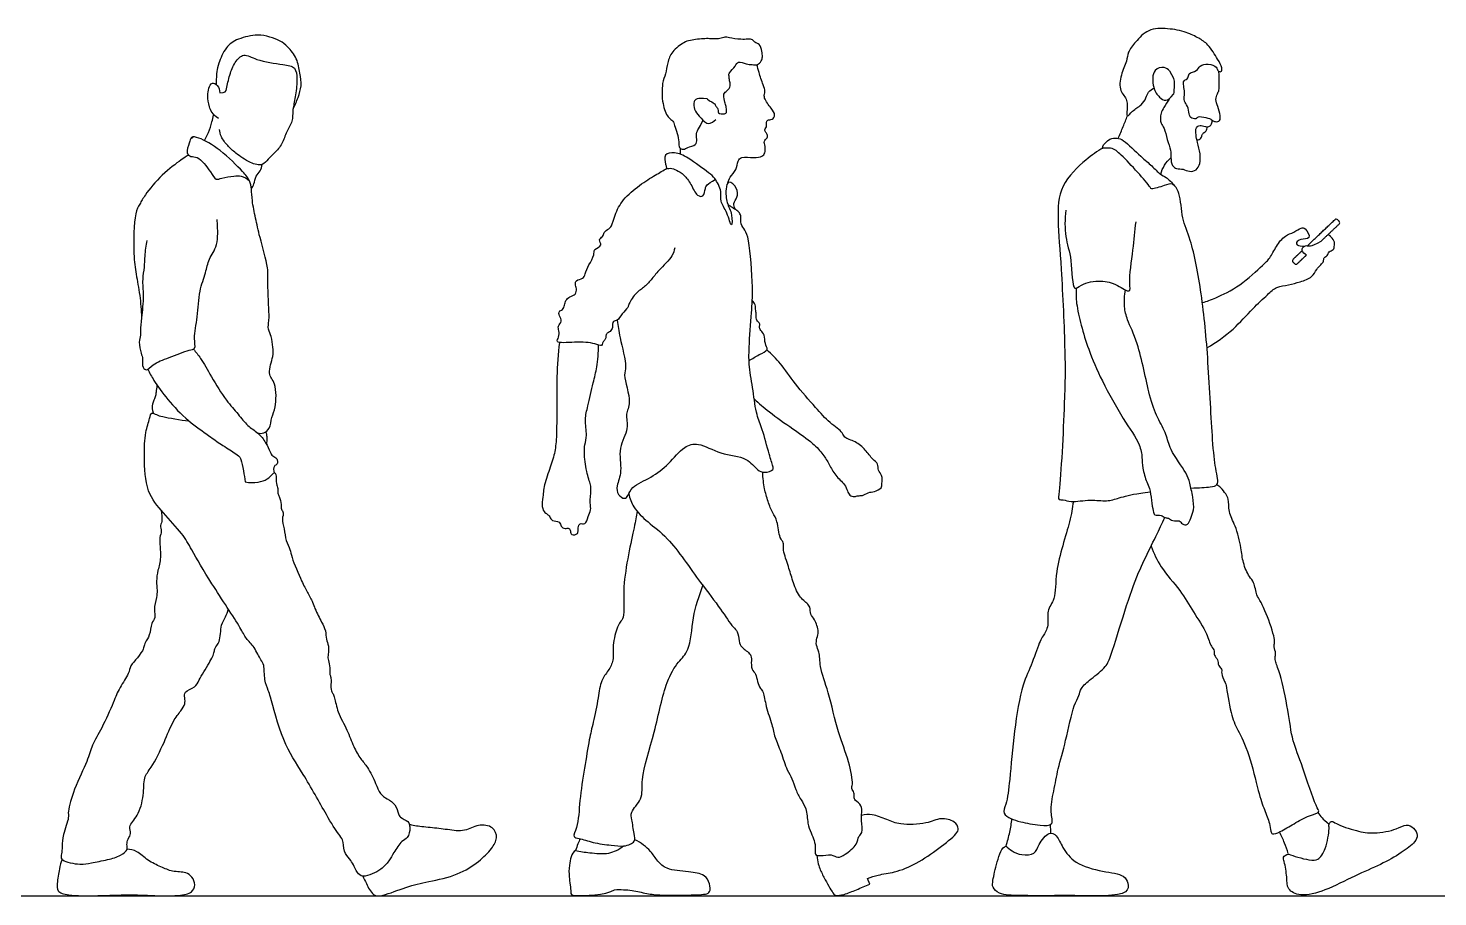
# Model space of a CAD drawing. Header units: millimetres. Extents: x 71.6 to 121.6, y 1.1 to 34.5.
# Drawn here: x 82.651 to 85.557, y 3.549 to 5.339 of the extents above; entities that cross this region are included whole.
import ezdxf

# ---------------------------------------------------------------- set-up
doc = ezdxf.new("R2010")
doc.units = ezdxf.units.MM

msp = doc.modelspace()

# ---------------------------------------------------------------- linework, layer by layer
for p, q in [((82.9914, 5.1124), (82.9879, 5.1139)), ((84.3859, 3.575), (84.3815, 3.5865)), ((78.4179, 3.5508), (87.8175, 3.5508))]:
    msp.add_line(p, q)
for centre, start, end in [((85.3475, 4.9413), 43.4413, 133.4413), ((85.3504, 4.9382), 313.4413, 43.4413), ((85.2616, 4.86), 133.4413, 223.4413), ((85.2645, 4.8569), 223.4413, 313.4413)]:
    msp.add_arc(centre, 0.00421, start, end)
for points, knots in [([(83.1971, 5.1728), (83.2012, 5.1804), (83.2077, 5.1964), (83.2157, 5.2204), (83.2109, 5.2469), (83.2068, 5.2767), (83.1866, 5.3011), (83.1711, 5.3136), (83.1485, 5.3218), (83.1237, 5.327), (83.0833, 5.3186), (83.0576, 5.3014), (83.0438, 5.267), (83.0397, 5.2506), (83.0389, 5.2379), (83.0389, 5.2231)], [0, 0, 0, 0, 0.307211, 0.606707, 0.916638, 1.247743, 1.580746, 1.849993, 2.138418, 2.443815, 2.824861, 3.160088, 3.517922, 3.771962, 4.018561, 4.018561, 4.018561, 4.018561]), ([(84.0506, 5.1937), (84.0585, 5.1873), (84.0666, 5.1855), (84.0683, 5.1782), (84.0737, 5.1731), (84.0729, 5.1666), (84.0759, 5.1626), (84.0905, 5.1621), (84.0912, 5.1687), (84.09, 5.1783), (84.0872, 5.1864), (84.0844, 5.2004), (84.0858, 5.206), (84.0951, 5.2119), (84.0999, 5.2229), (84.0963, 5.2306), (84.0963, 5.24), (84.0948, 5.2446), (84.0971, 5.2485), (84.1095, 5.2605), (84.1136, 5.2724), (84.1319, 5.2646), (84.1429, 5.2644), (84.1548, 5.2627), (84.163, 5.2714), (84.1653, 5.2805), (84.1636, 5.2914), (84.1599, 5.3072), (84.1484, 5.3092), (84.1452, 5.3165), (84.1338, 5.3165), (84.1206, 5.3156), (84.0966, 5.3189), (84.0877, 5.3222), (84.0772, 5.3166), (84.0665, 5.3178), (84.0576, 5.3173), (84.0458, 5.3183), (84.0153, 5.3147), (84.0028, 5.3103), (83.9769, 5.2916), (83.9692, 5.2684), (83.9654, 5.2446), (83.957, 5.2253), (83.9574, 5.1839), (83.9682, 5.156), (83.9811, 5.1479), (83.9835, 5.1386), (83.9948, 5.1057), (83.9909, 5.0926), (84.0028, 5.088), (84.01, 5.0946), (84.0287, 5.0971), (84.0298, 5.1106), (84.0269, 5.1253), (84.0339, 5.132), (84.0423, 5.1496)], [0, 0, 0, 0, 0.196101, 0.35175, 0.510072, 0.654241, 0.780029, 0.991563, 1.125434, 1.30866, 1.492035, 1.714298, 1.851192, 2.044177, 2.243393, 2.415174, 2.597073, 2.721609, 2.841286, 3.090088, 3.282488, 3.5256, 3.7328, 3.930446, 4.125854, 4.30456, 4.506044, 4.737033, 4.926105, 5.079644, 5.266699, 5.494218, 5.7865, 5.967658, 6.163734, 6.359117, 6.533095, 6.741495, 7.067064, 7.2958, 7.620839, 7.918107, 8.204929, 8.479048, 8.862426, 9.187594, 9.401865, 9.587303, 9.938468, 10.146346, 10.324824, 10.5098, 10.753327, 10.954415, 11.181934, 11.38978, 11.38978, 11.38978, 11.38978]), ([(85.0028, 5.193), (84.999, 5.1875), (84.9926, 5.1763), (84.9855, 5.1644), (84.9848, 5.1528), (84.9855, 5.1426), (84.9943, 5.1329), (84.9981, 5.1095), (85.0073, 5.0878), (85.006, 5.0734), (85.0084, 5.0553), (85.0183, 5.0489), (85.0321, 5.0497), (85.0446, 5.0426), (85.06, 5.0457), (85.0675, 5.0607), (85.0678, 5.0803), (85.0612, 5.1035), (85.0584, 5.1184), (85.0568, 5.1348), (85.0669, 5.1402), (85.0773, 5.1356), (85.0871, 5.136), (85.0909, 5.142), (85.0932, 5.1514), (85.0793, 5.1539), (85.062, 5.1586), (85.0588, 5.1506), (85.0463, 5.1546), (85.0444, 5.1625), (85.042, 5.1791), (85.0326, 5.1883), (85.0358, 5.2064), (85.0329, 5.2196), (85.0316, 5.2322), (85.0441, 5.2353), (85.0416, 5.2475), (85.061, 5.2502), (85.0657, 5.2633), (85.0835, 5.2667), (85.1019, 5.2603), (85.102, 5.2517), (85.1113, 5.2473), (85.1125, 5.2595), (85.1028, 5.2759), (85.0844, 5.3062), (85.0641, 5.3188), (85.0382, 5.3324), (85.0001, 5.3393), (84.9593, 5.3392), (84.9343, 5.3114), (84.9175, 5.2906), (84.9164, 5.2702), (84.9025, 5.2433), (84.8994, 5.2091), (84.9194, 5.1921), (84.9152, 5.1682), (84.9162, 5.1538), (84.928, 5.1706), (84.9459, 5.1798), (84.9559, 5.1951), (84.9593, 5.2085), (84.9676, 5.2138), (84.9717, 5.2155)], [0, 0, 0, 0, 0.254779, 0.465743, 0.656874, 0.834068, 1.032889, 1.312035, 1.588111, 1.807214, 2.042243, 2.226652, 2.434205, 2.648413, 2.859751, 3.082185, 3.336145, 3.61544, 3.844504, 4.063565, 4.233108, 4.424378, 4.594993, 4.742772, 4.89582, 5.097565, 5.332454, 5.472711, 5.655546, 5.816096, 6.045809, 6.247182, 6.482127, 6.699097, 6.884564, 7.063199, 7.231759, 7.460349, 7.662252, 7.896442, 8.136005, 8.29141, 8.438708, 8.600919, 8.855656, 9.194283, 9.472559, 9.776646, 10.134536, 10.490578, 10.831973, 11.122263, 11.371756, 11.687052, 12.01013, 12.286101, 12.565513, 12.728704, 12.94361, 13.211574, 13.450124, 13.658973, 13.868132, 13.868132, 13.868132, 13.868132]), ([(83.046, 5.206), (83.0584, 5.2058), (83.0596, 5.2151), (83.0666, 5.2436), (83.0757, 5.2684), (83.0959, 5.2895), (83.1226, 5.2714), (83.1747, 5.2649), (83.2032, 5.2604), (83.2063, 5.2335), (83.2033, 5.2033), (83.1974, 5.1754), (83.1963, 5.1678), (83.197, 5.1457), (83.1826, 5.1264), (83.1763, 5.1004), (83.1591, 5.0821), (83.1459, 5.0701), (83.1347, 5.054), (83.1076, 5.0613), (83.0795, 5.0807), (83.0626, 5.0961), (83.0479, 5.1153), (83.0462, 5.1257), (83.0458, 5.1307)], [0, 0, 0, 0, 0.23196, 0.585421, 0.933927, 1.249596, 1.597537, 2.08219, 2.411475, 2.721506, 3.098919, 3.440718, 3.624368, 3.918456, 4.241714, 4.578944, 4.903721, 5.18368, 5.45148, 5.778562, 6.16551, 6.464034, 6.757501, 7.012042, 7.012042, 7.012042, 7.012042]), ([(84.0932, 5.02), (84.0946, 5.0242), (84.0971, 5.033), (84.1125, 5.0466), (84.1129, 5.0655), (84.1218, 5.0752), (84.1469, 5.0714), (84.1641, 5.074), (84.1706, 5.0819), (84.171, 5.0957), (84.1663, 5.1065), (84.1752, 5.1127), (84.1759, 5.1204), (84.1698, 5.1247), (84.1696, 5.1318), (84.1734, 5.1354), (84.1734, 5.1396), (84.1731, 5.1444), (84.1745, 5.1516), (84.186, 5.1491), (84.1924, 5.1615), (84.1828, 5.1742), (84.1676, 5.1942), (84.1686, 5.2034), (84.1709, 5.2096), (84.1657, 5.2233), (84.1574, 5.248), (84.1547, 5.2587), (84.1533, 5.2642)], [0, 0, 0, 0, 0.208282, 0.461232, 0.702775, 0.889998, 1.174576, 1.411299, 1.581265, 1.790938, 1.976766, 2.150598, 2.295676, 2.444537, 2.588007, 2.714074, 2.826295, 2.954821, 3.090506, 3.265833, 3.45004, 3.676259, 3.962476, 4.126858, 4.264014, 4.478596, 4.773588, 5.009224, 5.009224, 5.009224, 5.009224]), ([(85.004, 5.2513), (85.0009, 5.2544), (84.9932, 5.2601), (84.968, 5.2562), (84.9681, 5.2157), (84.9819, 5.1969), (84.9959, 5.1879), (85.0053, 5.1942), (85.0118, 5.203)], [0, 0, 0, 0, 0.229396, 0.505893, 0.878033, 1.185294, 1.422919, 1.65067, 1.65067, 1.65067, 1.65067]), ([(85.004, 5.2513), (85.0104, 5.2397), (85.0133, 5.2324), (85.0137, 5.2212), (85.013, 5.209), (85.0118, 5.203)], [0, 0, 0, 0, 0.2437476, 0.4898403, 0.8049668, 0.8049668, 0.8049668, 0.8049668]), ([(85.0895, 5.1511), (85.092, 5.1487), (85.0985, 5.1454), (85.1087, 5.1478), (85.1088, 5.1601), (85.1038, 5.1776), (85.0977, 5.1919), (85.1023, 5.204), (85.1068, 5.2116), (85.1058, 5.2252), (85.1068, 5.2386), (85.1052, 5.2506)], [0, 0, 0, 0, 0.19994, 0.378911, 0.578371, 0.848901, 1.091829, 1.305745, 1.485705, 1.714405, 1.97781, 1.97781, 1.97781, 1.97781]), ([(83.0432, 5.1531), (83.0309, 5.1615), (83.0235, 5.1776), (83.0208, 5.1996), (83.0226, 5.2149), (83.0297, 5.2289), (83.043, 5.2217), (83.0461, 5.2113), (83.046, 5.206)], [0, 0, 0, 0, 0.305612, 0.615611, 0.874251, 1.101089, 1.318068, 1.576011, 1.576011, 1.576011, 1.576011]), ([(84.0506, 5.1937), (84.0295, 5.1962), (84.0217, 5.1884), (84.0237, 5.171), (84.0337, 5.1578), (84.0492, 5.1423), (84.0576, 5.1416), (84.0688, 5.1507)], [0, 0, 0, 0, 0.327783, 0.684678, 1.056363, 1.470227, 1.759775, 1.759775, 1.759775, 1.759775]), ([(83.0145, 5.1077), (83.0177, 5.1131), (83.0234, 5.1237), (83.0304, 5.1459), (83.0322, 5.1551), (83.033, 5.1597)], [0, 0, 0, 0, 0.2486215, 0.5234915, 0.7395042, 0.7395042, 0.7395042, 0.7395042]), ([(84.8979, 5.1122), (84.9015, 5.1202), (84.9085, 5.1364), (84.9143, 5.151), (84.9171, 5.1584)], [0, 0, 0, 0, 0.2936914, 0.5715369, 0.5715369, 0.5715369, 0.5715369]), ([(83.1243, 4.5046), (83.1284, 4.5037), (83.1373, 4.5038), (83.1503, 4.5134), (83.1526, 4.5387), (83.1625, 4.5571), (83.1634, 4.6078), (83.143, 4.6265), (83.1576, 4.6626), (83.1556, 4.6811), (83.1537, 4.704), (83.1446, 4.7178), (83.1474, 4.7372), (83.1483, 4.7484), (83.1438, 4.8165), (83.1474, 4.8437), (83.1281, 4.9087), (83.1202, 4.9461), (83.1125, 4.983), (83.112, 5.0068), (83.1082, 5.0259), (83.0925, 5.0452), (83.0488, 5.0892), (83.0063, 5.1134), (82.9858, 5.1169), (82.9843, 5.1018), (82.975, 5.0823), (82.9869, 5.0731), (83.0017, 5.0764), (83.0272, 5.044), (83.0375, 5.0249), (83.0507, 5.0315), (83.0756, 5.0341), (83.0899, 5.0359), (83.1024, 5.0291), (83.1071, 5.0245)], [0, 0, 0, 0, 0.203039, 0.42171, 0.699943, 0.972559, 1.368003, 1.656877, 1.993687, 2.249664, 2.518019, 2.752061, 2.991069, 3.196398, 3.65853, 3.986665, 4.447126, 4.817747, 5.165312, 5.446192, 5.688668, 5.969735, 6.428609, 6.83975, 7.062171, 7.265624, 7.524868, 7.715672, 7.924347, 8.289004, 8.541368, 8.73801, 9.026613, 9.248259, 9.503236, 9.503236, 9.503236, 9.503236]), ([(85.0603, 5.1088), (85.0633, 5.1092), (85.07, 5.1118), (85.0704, 5.12), (85.0751, 5.1244), (85.0797, 5.1267), (85.0819, 5.1329), (85.0819, 5.136)], [0, 0, 0, 0, 0.1733531, 0.3288549, 0.4673763, 0.5956874, 0.7682543, 0.7682543, 0.7682543, 0.7682543]), ([(83.9954, 5.0794), (83.9959, 5.0821), (83.9962, 5.0876), (83.9961, 5.09), (83.996, 5.0911)], [0, 0, 0, 0, 0.1638482, 0.2718852, 0.2718852, 0.2718852, 0.2718852]), ([(84.8669, 5.0922), (84.8544, 5.0851), (84.8307, 5.0689), (84.7749, 5.0159), (84.7727, 4.9408), (84.7815, 4.8423), (84.7891, 4.6677), (84.7885, 4.5766), (84.7786, 4.3911), (84.7734, 4.3662), (84.7862, 4.3677), (84.8015, 4.3611), (84.8414, 4.3686), (84.8734, 4.3628), (84.9025, 4.3718), (84.9258, 4.3785), (84.957, 4.3826), (84.964, 4.3834)], [-13.808973, -13.808973, -13.808973, -13.808973, -13.43282, -12.949306, -12.472208, -11.892796, -11.152588, -10.555015, -9.787899, -9.551865, -9.385387, -9.15368, -8.793031, -8.464406, -8.168404, -7.783289, -7.677849, -7.677849, -7.677849, -7.677849]), ([(85.0479, 4.3912), (85.0647, 4.3919), (85.0877, 4.3934), (85.1037, 4.3961), (85.1035, 4.4122), (85.0978, 4.4345), (85.0913, 4.4962), (85.0841, 4.6545), (85.0719, 4.7857), (85.0503, 4.9013), (85.0284, 4.9452), (85.0271, 4.9979), (85.0109, 5.0213), (84.9936, 5.0153), (84.9664, 5.0057), (84.9637, 5.0126), (84.937, 5.0442), (84.9058, 5.0768), (84.8853, 5.0948), (84.8664, 5.0904), (84.8647, 5.0964), (84.8797, 5.113), (84.8973, 5.1128), (84.9094, 5.1097), (84.9448, 5.0737), (84.9667, 5.0571), (84.9838, 5.0374), (84.9971, 5.0328), (85.0093, 5.0208), (85.0143, 5.0142)], [-7.217374, -7.217374, -7.217374, -7.217374, -6.9022, -6.679457, -6.473264, -6.201935, -5.751695, -5.014083, -4.317549, -3.699666, -3.289168, -2.87211, -2.5931, -2.351723, -2.051965, -1.92191, -1.554444, -1.144212, -0.84652, -0.616272, -0.509752, -0.24391, -0.038113, 0.210175, 0.617655, 0.938968, 1.223932, 1.442877, 1.733578, 1.733578, 1.733578, 1.733578]), ([(82.9816, 5.0778), (82.9764, 5.0745), (82.9654, 5.0673), (82.9258, 5.0375), (82.8927, 4.9977), (82.8812, 4.9762), (82.8692, 4.9566), (82.8677, 4.8728), (82.8732, 4.8337), (82.882, 4.788), (82.8843, 4.7578), (82.8849, 4.7424)], [0, 0, 0, 0, 0.248447, 0.654127, 1.074574, 1.34783, 1.617984, 2.137468, 2.516009, 2.899271, 3.290998, 3.290998, 3.290998, 3.290998]), ([(83.1112, 5.0085), (83.1133, 5.0116), (83.1178, 5.0179), (83.1192, 5.0351), (83.1307, 5.0441), (83.1329, 5.0536), (83.1337, 5.0582)], [0, 0, 0, 0, 0.1938329, 0.425452, 0.6400597, 0.8541408, 0.8541408, 0.8541408, 0.8541408]), ([(83.8651, 4.7373), (83.8671, 4.7252), (83.8697, 4.7035), (83.8869, 4.64), (83.8761, 4.6258), (83.897, 4.567), (83.8805, 4.5446), (83.8911, 4.5125), (83.8653, 4.4741), (83.8769, 4.427), (83.8638, 4.3972), (83.8648, 4.3775), (83.8809, 4.3672), (83.8882, 4.3765), (83.8959, 4.3958), (83.9373, 4.4131), (83.9712, 4.4398), (84.0019, 4.4776), (84.0341, 4.4864), (84.0778, 4.4593), (84.1323, 4.457), (84.1528, 4.4287), (84.1683, 4.4213), (84.1881, 4.4284), (84.1862, 4.4377), (84.1776, 4.4628), (84.1654, 4.5126), (84.1516, 4.5417), (84.1459, 4.5923), (84.1366, 4.6415), (84.1368, 4.6811), (84.1424, 4.7555), (84.1457, 4.8019), (84.1388, 4.9), (84.1297, 4.9226), (84.119, 4.9347), (84.1212, 4.9525), (84.1165, 4.9607), (84.1075, 4.9662), (84.1038, 4.979), (84.1142, 4.9905), (84.1144, 5.0096), (84.0935, 5.0281), (84.0886, 5.0058), (84.09, 4.9783), (84.1032, 4.9582), (84.1018, 4.9217), (84.0924, 4.9617), (84.0762, 4.9816), (84.0822, 5.0026), (84.0668, 5.031), (84.0542, 5.0407), (84.012, 5.0733), (83.9862, 5.0839), (83.96, 5.0816), (83.9656, 5.0587), (83.966, 5.0542), (83.9673, 5.0509), (83.9692, 5.0489), (83.9759, 5.0518), (83.9883, 5.0469), (84.0038, 5.0369), (84.018, 5.0182), (84.028, 4.9933), (84.0444, 4.9908), (84.0466, 5.0096), (84.0494, 5.0171), (84.0675, 5.0276)], [-16.777033, -16.777033, -16.777033, -16.777033, -16.42058, -15.963674, -15.717883, -15.277569, -14.978644, -14.662347, -14.275914, -13.875118, -13.545791, -13.297081, -13.071222, -12.896157, -12.638167, -12.253707, -11.857106, -11.454672, -11.139214, -10.725855, -10.296702, -9.967479, -9.730448, -9.485907, -9.333395, -9.032729, -8.610278, -8.272572, -7.857817, -7.44444, -7.069411, -6.575711, -6.146045, -5.573166, -5.286779, -5.063867, -4.823883, -4.649836, -4.46361, -4.265827, -4.04501, -3.793253, -3.533631, -3.306128, -2.994559, -2.68854, -2.425788, -2.129057, -1.819991, -1.559635, -1.241804, -0.996364, -0.574514, -0.250193, 0.005238, 0.256682, 0.418535, 0.418535, 0.524424, 0.670681, 0.879984, 1.13165, 1.420523, 1.720006, 1.912006, 2.146846, 2.351525, 2.351525, 2.351525, 2.351525]), ([(84.9856, 5.038), (84.9873, 5.0446), (84.9927, 5.0574), (85.0016, 5.0675), (85.0066, 5.0718)], [0, 0, 0, 0, 0.2588555, 0.5134805, 0.5134805, 0.5134805, 0.5134805]), ([(83.984, 4.8867), (83.9827, 4.881), (83.9808, 4.8688), (83.9503, 4.8403), (83.9359, 4.8208), (83.9202, 4.8037), (83.9012, 4.793), (83.8887, 4.7697), (83.888, 4.763), (83.8745, 4.7509), (83.867, 4.7356), (83.8567, 4.7361), (83.8555, 4.7288), (83.8565, 4.7224), (83.8514, 4.7134), (83.8444, 4.7112), (83.8413, 4.7053), (83.8431, 4.7006), (83.8382, 4.6955), (83.8349, 4.6907), (83.8339, 4.6827), (83.8165, 4.6911), (83.7811, 4.693), (83.7358, 4.6887), (83.7461, 4.7027), (83.7456, 4.7153), (83.7422, 4.7254), (83.7531, 4.7348), (83.7457, 4.746), (83.7443, 4.7564), (83.7539, 4.7583), (83.7567, 4.7688), (83.7587, 4.7782), (83.7674, 4.7864), (83.7803, 4.7893), (83.7824, 4.8024), (83.7783, 4.8112), (83.7801, 4.8207), (83.7958, 4.8218), (83.7996, 4.8337), (83.8062, 4.8513), (83.8191, 4.8708), (83.8158, 4.8842), (83.8368, 4.8905), (83.8252, 4.9038), (83.8368, 4.9092), (83.837, 4.9191), (83.8484, 4.9257), (83.8545, 4.9313), (83.8606, 4.9562), (83.8767, 4.9873), (83.9107, 5.0159), (83.9435, 5.0362), (83.96, 5.0458), (83.968, 5.0504)], [0, 0, 0, 0, 0.23962, 0.602624, 0.893115, 1.160986, 1.434079, 1.717556, 1.863943, 2.102972, 2.336919, 2.497364, 2.634751, 2.782767, 2.959465, 3.112156, 3.250488, 3.370592, 3.515882, 3.658369, 3.789251, 4.004529, 4.374915, 4.716269, 4.890645, 5.097584, 5.276179, 5.469557, 5.668294, 5.836728, 5.995183, 6.176089, 6.353456, 6.546612, 6.745655, 6.93779, 7.116958, 7.274107, 7.482242, 7.671751, 7.925137, 8.199255, 8.39222, 8.616161, 8.804772, 8.978797, 9.150776, 9.348781, 9.510754, 9.790235, 10.132644, 10.514423, 10.870723, 11.173911, 11.173911, 11.173911, 11.173911]), ([(84.0932, 4.9763), (84.0953, 4.9746), (84.0996, 4.9714), (84.1062, 4.9675), (84.1097, 4.9658)], [0, 0, 0, 0, 0.1627266, 0.3567123, 0.3567123, 0.3567123, 0.3567123]), ([(82.8955, 4.9018), (82.8937, 4.8912), (82.8907, 4.8698), (82.891, 4.8467), (82.8856, 4.8205), (82.8896, 4.7879), (82.8853, 4.7437), (82.8819, 4.7173), (82.8835, 4.7061), (82.8783, 4.6921), (82.8833, 4.6692), (82.8884, 4.6579), (82.8848, 4.644), (82.8945, 4.6303), (82.9093, 4.6487), (82.9413, 4.6596), (82.9807, 4.6764), (82.9978, 4.6771), (82.9914, 4.7026), (83.0017, 4.7447), (83.0023, 4.7967), (83.0178, 4.8342), (83.0225, 4.8643), (83.0439, 4.8902), (83.0413, 4.9353), (83.0409, 4.9419), (83.0406, 4.9452)], [0, 0, 0, 0, 0.327426, 0.604564, 0.8956, 1.228133, 1.617485, 1.911031, 2.096473, 2.31407, 2.590701, 2.793822, 3.006994, 3.19841, 3.44011, 3.788195, 4.169139, 4.369223, 4.627942, 5.014124, 5.432975, 5.797009, 6.106838, 6.439954, 6.814353, 6.996703, 6.996703, 6.996703, 6.996703]), ([(84.7898, 4.9639), (84.7881, 4.9459), (84.7871, 4.9072), (84.8035, 4.8666), (84.8027, 4.7919), (84.8231, 4.814), (84.8635, 4.8208), (84.894, 4.8122), (84.9255, 4.7904), (84.9193, 4.8185), (84.9296, 4.8841), (84.9326, 4.9207), (84.9348, 4.9401)], [0, 0, 0, 0, 0.420594, 0.828402, 1.259955, 1.482262, 1.846817, 2.187758, 2.483615, 2.714875, 3.186961, 3.624126, 3.624126, 3.624126, 3.624126]), ([(85.0715, 4.7736), (85.081, 4.7764), (85.1005, 4.7833), (85.1498, 4.807), (85.1948, 4.8493), (85.2111, 4.8647), (85.2234, 4.89), (85.2411, 4.9123), (85.2601, 4.9175), (85.2747, 4.9286), (85.284, 4.928), (85.2986, 4.9031), (85.2732, 4.9058), (85.2651, 4.8984), (85.2651, 4.8913), (85.2764, 4.8895), (85.2824, 4.8902)], [0, 0, 0, 0, 0.311221, 0.737625, 1.185562, 1.454672, 1.753107, 2.05442, 2.307566, 2.543511, 2.70801, 2.959249, 3.198388, 3.381872, 3.509179, 3.707493, 3.707493, 3.707493, 3.707493]), ([(85.081, 4.6802), (85.1, 4.6915), (85.136, 4.7168), (85.1736, 4.7603), (85.2049, 4.7888), (85.2237, 4.8072), (85.25, 4.8093), (85.2728, 4.8164), (85.2983, 4.8247), (85.3063, 4.8422), (85.3152, 4.8514), (85.3223, 4.8584), (85.3211, 4.8668), (85.3306, 4.87), (85.3312, 4.8794), (85.3433, 4.8816), (85.3434, 4.8922), (85.345, 4.9027), (85.3309, 4.9139)], [0, 0, 0, 0, 0.5093, 0.98611, 1.390817, 1.702554, 2.013574, 2.324923, 2.641097, 2.907263, 3.131402, 3.321999, 3.486601, 3.665362, 3.841986, 4.036705, 4.230553, 4.465984, 4.465984, 4.465984, 4.465984]), ([(85.2862, 4.8717), (85.2824, 4.8733), (85.2758, 4.8805), (85.2784, 4.8874), (85.2857, 4.8936), (85.2946, 4.8871), (85.3161, 4.9)], [0, 0, 0, 0, 0.380407, 0.650462, 0.953045, 1.314686, 1.314686, 1.314686, 1.314686]), ([(84.8115, 4.8031), (84.811, 4.7926), (84.811, 4.7713), (84.8219, 4.7255), (84.8365, 4.6759), (84.8645, 4.6105), (84.906, 4.5364), (84.9432, 4.4834), (84.9476, 4.4547), (84.9476, 4.4328), (84.956, 4.4035), (84.9638, 4.3907), (84.9662, 4.3657), (84.9699, 4.3453), (84.9721, 4.3338), (84.9872, 4.3367), (84.9944, 4.3292), (85.0022, 4.3303), (85.01, 4.3222), (85.0246, 4.3258), (85.0295, 4.3165), (85.0428, 4.3138), (85.0473, 4.3306), (85.0553, 4.3461), (85.0522, 4.3728), (85.0455, 4.4021), (85.0393, 4.4232), (85.0032, 4.47), (84.9985, 4.5016), (84.9776, 4.538), (84.9605, 4.5832), (84.9416, 4.6888), (84.9166, 4.736), (84.9099, 4.7648), (84.9107, 4.7885), (84.9129, 4.7998)], [0, 0, 0, 0, 0.320111, 0.706872, 1.118917, 1.600525, 2.137655, 2.593045, 2.888288, 3.157133, 3.466467, 3.689706, 3.973008, 4.239413, 4.410065, 4.613624, 4.789789, 4.939859, 5.122162, 5.326785, 5.500323, 5.681305, 5.900575, 6.140732, 6.434181, 6.744206, 7.017092, 7.44705, 7.775656, 8.129562, 8.534929, 9.128468, 9.545991, 9.8481, 10.183799, 10.183799, 10.183799, 10.183799]), ([(84.1371, 4.6538), (84.1442, 4.6578), (84.1561, 4.6665), (84.1791, 4.675), (84.1685, 4.689), (84.1704, 4.707), (84.1613, 4.7155), (84.1574, 4.7234), (84.1611, 4.7311), (84.1509, 4.7368), (84.1524, 4.7475), (84.1506, 4.7572), (84.1507, 4.7695), (84.1462, 4.7756), (84.1437, 4.7782)], [0, 0, 0, 0, 0.284108, 0.53345, 0.738413, 0.978733, 1.174927, 1.337579, 1.486378, 1.661041, 1.840329, 2.022819, 2.219809, 2.407897, 2.407897, 2.407897, 2.407897]), ([(83.7462, 4.6915), (83.7437, 4.668), (83.7401, 4.6208), (83.7409, 4.5512), (83.7405, 4.4918), (83.7363, 4.4588), (83.7241, 4.4264), (83.7131, 4.391), (83.7133, 4.3772), (83.709, 4.3577), (83.7133, 4.342), (83.7214, 4.3378), (83.7269, 4.3326), (83.73, 4.3221), (83.7479, 4.3235), (83.7486, 4.3114), (83.7577, 4.3068), (83.7667, 4.3101), (83.7693, 4.3023), (83.77, 4.293), (83.7866, 4.2959), (83.784, 4.3089), (83.7879, 4.3202), (83.8008, 4.3147), (83.8049, 4.3335), (83.8123, 4.3461), (83.8085, 4.3604), (83.8117, 4.3872), (83.8108, 4.398), (83.8011, 4.4259), (83.7968, 4.4631), (83.7984, 4.4806), (83.8039, 4.5005), (83.7975, 4.5338), (83.8054, 4.56), (83.816, 4.609), (83.8242, 4.6401), (83.827, 4.671), (83.8271, 4.686)], [0, 0, 0, 0, 0.482697, 0.96611, 1.404538, 1.729822, 2.070517, 2.414337, 2.628309, 2.881342, 3.104644, 3.270469, 3.425188, 3.600876, 3.817259, 3.993867, 4.165301, 4.32589, 4.473556, 4.631914, 4.825239, 5.021242, 5.197288, 5.370154, 5.598744, 5.817955, 6.036138, 6.328593, 6.519392, 6.827302, 7.181612, 7.418568, 7.673882, 7.999085, 8.304711, 8.704326, 9.038018, 9.422918, 9.422918, 9.422918, 9.422918]), ([(82.9919, 4.6776), (82.9971, 4.6715), (83.008, 4.6584), (83.0289, 4.6198), (83.0582, 4.5723), (83.0836, 4.5444), (83.1027, 4.5194), (83.1252, 4.5058), (83.1413, 4.4858), (83.1498, 4.4661), (83.1542, 4.4568), (83.1651, 4.4536), (83.1664, 4.4393), (83.1563, 4.4381), (83.1567, 4.4269), (83.1583, 4.4226)], [0, 0, 0, 0, 0.284072, 0.665307, 1.099947, 1.45563, 1.773315, 2.066117, 2.35849, 2.624159, 2.801671, 2.984455, 3.173529, 3.329912, 3.543827, 3.543827, 3.543827, 3.543827]), ([(84.1476, 4.5755), (84.1577, 4.566), (84.1785, 4.5473), (84.2269, 4.5137), (84.2682, 4.4853), (84.2899, 4.4611), (84.3025, 4.4399), (84.3139, 4.4169), (84.3347, 4.3996), (84.3401, 4.386), (84.3435, 4.3759), (84.3545, 4.3725), (84.3616, 4.3763), (84.3712, 4.3746), (84.3829, 4.3833), (84.3951, 4.3828), (84.4115, 4.3908), (84.4104, 4.4009), (84.413, 4.418), (84.4019, 4.4268), (84.4041, 4.4419), (84.3909, 4.4507), (84.377, 4.4708), (84.3578, 4.4877), (84.3326, 4.4942), (84.331, 4.5068), (84.3012, 4.5266), (84.274, 4.5577), (84.2314, 4.6055), (84.2035, 4.648), (84.1836, 4.667), (84.1738, 4.6759)], [0, 0, 0, 0, 0.369799, 0.810771, 1.219771, 1.540684, 1.821563, 2.112915, 2.407728, 2.624441, 2.803745, 2.98383, 3.142504, 3.314488, 3.524159, 3.728881, 3.956809, 4.130936, 4.360728, 4.563664, 4.768914, 4.985197, 5.268151, 5.564317, 5.840113, 6.024145, 6.35062, 6.729573, 7.188243, 7.598919, 7.96018, 7.96018, 7.96018, 7.96018]), ([(82.8979, 4.6364), (82.9017, 4.6284), (82.91, 4.6121), (82.939, 4.572), (82.9795, 4.5298), (83.0237, 4.4995), (83.0479, 4.4814), (83.0753, 4.465), (83.0867, 4.4567), (83.0903, 4.4502), (83.095, 4.4256), (83.0975, 4.4115), (83.0986, 4.4038)], [0, 0, 0, 0, 0.296057, 0.697147, 1.146867, 1.564589, 1.88631, 2.210151, 2.418184, 2.568873, 2.850684, 3.129404, 3.129404, 3.129404, 3.129404]), ([(82.9092, 4.5455), (82.9075, 4.5516), (82.9073, 4.5648), (82.9111, 4.573), (82.9148, 4.5823), (82.9154, 4.5894), (82.9167, 4.5983), (82.9172, 4.6027)], [0, 0, 0, 0, 0.2518333, 0.4281018, 0.6032932, 0.7589567, 0.9703785, 0.9703785, 0.9703785, 0.9703785]), ([(83.0986, 4.4038), (83.1073, 4.402), (83.1251, 4.4023), (83.144, 4.4084), (83.1543, 4.4192), (83.1581, 4.4239), (83.1634, 4.4189), (83.1617, 4.3996), (83.1664, 4.3911), (83.1654, 4.3799), (83.1689, 4.3739), (83.1742, 4.3573), (83.1717, 4.3475), (83.1795, 4.3404), (83.1727, 4.327), (83.1796, 4.307), (83.1815, 4.2831), (83.1918, 4.2643), (83.1939, 4.2477), (83.2149, 4.199), (83.2261, 4.1775), (83.2382, 4.1561), (83.2417, 4.1429), (83.2493, 4.1281), (83.2559, 4.115), (83.2655, 4.0971), (83.2644, 4.0793), (83.2714, 4.0662), (83.2698, 4.0489), (83.2682, 4.0386), (83.2738, 4.0254), (83.2722, 4.0096), (83.2741, 4.0042), (83.2766, 3.996), (83.2735, 3.9757), (83.2802, 3.9669), (83.2832, 3.9578), (83.289, 3.9273), (83.3094, 3.8932), (83.3211, 3.8588), (83.3362, 3.8325), (83.3517, 3.8162), (83.3677, 3.7829), (83.3757, 3.7608), (83.3914, 3.7503), (83.4088, 3.7401), (83.4145, 3.7199), (83.4169, 3.7119), (83.4349, 3.7047), (83.4364, 3.6987), (83.4394, 3.6901), (83.4344, 3.6687), (83.4201, 3.6647), (83.4046, 3.6392), (83.3956, 3.6226), (83.379, 3.6046), (83.3612, 3.5959), (83.3408, 3.5884), (83.3284, 3.5983), (83.322, 3.6153), (83.314, 3.6269), (83.301, 3.6416), (83.301, 3.6672), (83.29, 3.6782), (83.2635, 3.7208), (83.2182, 3.8044), (83.1752, 3.8644), (83.1515, 3.9593), (83.1465, 3.9736), (83.1369, 3.9959), (83.1389, 4.0266), (83.13, 4.0365), (83.1181, 4.0639), (83.0992, 4.0813), (83.0879, 4.1064), (83.028, 4.1945), (82.9896, 4.2623), (82.969, 4.2978), (82.929, 4.3407), (82.8933, 4.383), (82.8898, 4.4546), (82.8915, 4.5043), (82.9015, 4.5325), (82.9042, 4.5492), (82.9168, 4.5413), (82.9293, 4.5386), (82.9647, 4.531), (82.9828, 4.5296)], [0, 0, 0, 0, 0.296727, 0.553468, 0.773124, 0.895474, 1.023035, 1.272681, 1.457192, 1.639155, 1.793806, 2.031147, 2.209667, 2.375081, 2.580702, 2.843568, 3.129145, 3.385772, 3.625199, 4.039594, 4.338208, 4.613804, 4.828403, 5.058405, 5.282414, 5.539126, 5.778433, 5.998017, 6.23328, 6.418076, 6.634201, 6.860676, 6.994311, 7.159589, 7.417761, 7.601714, 7.773697, 8.088249, 8.457856, 8.807715, 9.11795, 9.392919, 9.741816, 10.019843, 10.262788, 10.520072, 10.774336, 10.941026, 11.182661, 11.319008, 11.489541, 11.745305, 11.959637, 12.265927, 12.525364, 12.802221, 13.06399, 13.320633, 13.534156, 13.776899, 13.994059, 14.24581, 14.525076, 14.741731, 15.140269, 15.703224, 16.22562, 16.776377, 17.000756, 17.278201, 17.590288, 17.796989, 18.106426, 18.392795, 18.689163, 19.284412, 19.802535, 20.166587, 20.600754, 21.027848, 21.509047, 21.919635, 22.235301, 22.433668, 22.616959, 22.831567, 23.257401, 23.257401, 23.257401, 23.257401]), ([(83.143, 4.4805), (83.1438, 4.4858), (83.1437, 4.4961), (83.143, 4.5038), (83.1414, 4.506), (83.1407, 4.507)], [0, 0, 0, 0, 0.2311099, 0.3872766, 0.4970628, 0.4970628, 0.4970628, 0.4970628]), ([(83.889, 4.3795), (83.8913, 4.37), (83.8975, 4.3507), (83.93, 4.3185), (83.9728, 4.2895), (84.0366, 4.1951), (84.0766, 4.1461), (84.1025, 4.1046), (84.1146, 4.0964), (84.1159, 4.0755), (84.1207, 4.062), (84.142, 4.0499), (84.1419, 4.0361), (84.1413, 4.017), (84.1522, 4.0086), (84.1536, 3.9923), (84.1603, 3.9779), (84.1677, 3.9702), (84.1713, 3.9396), (84.1851, 3.9043), (84.1896, 3.8767), (84.2036, 3.8475), (84.2144, 3.8102), (84.2266, 3.7927), (84.2326, 3.7697), (84.2437, 3.749), (84.2565, 3.7302), (84.2571, 3.7002), (84.2646, 3.6808), (84.2719, 3.6647), (84.2747, 3.6496), (84.2713, 3.6345), (84.2853, 3.6324), (84.3066, 3.6378), (84.3203, 3.6276), (84.336, 3.6359), (84.3607, 3.6552), (84.3618, 3.6738), (84.3726, 3.6803), (84.368, 3.7061), (84.3692, 3.7215), (84.3707, 3.7372), (84.3556, 3.7467), (84.3527, 3.7545), (84.3548, 3.7632), (84.3474, 3.7725), (84.3524, 3.7819), (84.3429, 3.8319), (84.3194, 3.8871), (84.3025, 3.9689), (84.2823, 4.0204), (84.2833, 4.0529), (84.2747, 4.0664), (84.2764, 4.0828), (84.2821, 4.0951), (84.273, 4.1208), (84.2628, 4.1299), (84.2639, 4.1469), (84.2555, 4.1539), (84.2362, 4.1717), (84.2261, 4.2042), (84.2175, 4.2323), (84.2059, 4.2656), (84.2097, 4.2792), (84.1986, 4.2884), (84.1967, 4.3234), (84.1855, 4.3396), (84.1757, 4.3634), (84.169, 4.3893), (84.1665, 4.4055), (84.1654, 4.418), (84.1652, 4.4241)], [0, 0, 0, 0, 0.3093, 0.683094, 1.101577, 1.708231, 2.184352, 2.56775, 2.777179, 3.026262, 3.245143, 3.51311, 3.719589, 3.961662, 4.163419, 4.391752, 4.616068, 4.796475, 5.107023, 5.465554, 5.766154, 6.092926, 6.448612, 6.712069, 6.988029, 7.263476, 7.512508, 7.820166, 8.083726, 8.321511, 8.549178, 8.751204, 8.938915, 9.207135, 9.426205, 9.65622, 9.974598, 10.208555, 10.391074, 10.671551, 10.908506, 11.116817, 11.329656, 11.48532, 11.651896, 11.83402, 12.003928, 12.394526, 12.856076, 13.380442, 13.809459, 14.123042, 14.343825, 14.56561, 14.776417, 15.065038, 15.278476, 15.497198, 15.679539, 15.966612, 16.299265, 16.62045, 16.955844, 17.153769, 17.353959, 17.684797, 17.942827, 18.231609, 18.528042, 18.760941, 19.005933, 19.005933, 19.005933, 19.005933]), ([(84.9659, 4.2715), (84.9716, 4.2566), (84.9841, 4.227), (85.027, 4.1809), (85.0514, 4.1372), (85.0817, 4.0931), (85.0879, 4.0653), (85.0976, 4.056), (85.0945, 4.0459), (85.1046, 4.0381), (85.1032, 4.025), (85.113, 4.0184), (85.1096, 4.0092), (85.1177, 3.9914), (85.1212, 3.9845), (85.129, 3.9253), (85.1438, 3.8933), (85.1672, 3.8496), (85.1876, 3.761), (85.1988, 3.729), (85.2107, 3.7012), (85.2117, 3.6847), (85.2154, 3.6761), (85.234, 3.6832), (85.2608, 3.6994), (85.2888, 3.7163), (85.3161, 3.722), (85.3039, 3.7357), (85.276, 3.8259), (85.256, 3.8704), (85.249, 3.9325), (85.2336, 4.0044), (85.2228, 4.0311), (85.2209, 4.0419), (85.224, 4.0502), (85.2179, 4.0641), (85.2211, 4.0734), (85.2187, 4.0908), (85.2028, 4.1348), (85.1909, 4.1592), (85.1828, 4.1697), (85.1789, 4.198), (85.1673, 4.2077), (85.1541, 4.2387), (85.1522, 4.2676), (85.1407, 4.3138), (85.1247, 4.3405), (85.1267, 4.3687), (85.1199, 4.3788), (85.1102, 4.3921), (85.1044, 4.3962), (85.1014, 4.3982)], [0, 0, 0, 0, 0.395126, 0.843307, 1.254453, 1.6618, 1.961897, 2.155532, 2.322094, 2.512561, 2.710856, 2.887141, 3.055391, 3.296824, 3.470017, 3.913128, 4.275077, 4.669364, 5.035334, 5.369882, 5.684051, 5.913343, 6.058274, 6.289383, 6.617469, 6.958151, 7.218616, 7.41123, 7.794532, 8.197778, 8.654271, 9.144588, 9.444565, 9.620903, 9.785618, 9.999101, 10.179652, 10.409653, 10.938743, 11.233327, 11.444285, 11.736461, 11.960994, 12.279612, 12.597349, 12.987141, 13.31087, 13.600518, 13.797998, 14.025149, 14.21284, 14.21284, 14.21284, 14.21284]), ([(84.8056, 4.3636), (84.8032, 4.3496), (84.8001, 4.3219), (84.7654, 4.2205), (84.7713, 4.164), (84.7489, 4.1386), (84.7568, 4.1084), (84.7431, 4.086), (84.7362, 4.0755), (84.7206, 4.0281), (84.6988, 3.9851), (84.6826, 3.8895), (84.6753, 3.7942), (84.6688, 3.7419), (84.658, 3.7198), (84.6778, 3.709), (84.6971, 3.7024), (84.7351, 3.6959), (84.7671, 3.6947), (84.7565, 3.7259), (84.7655, 3.7673), (84.774, 3.814), (84.7904, 3.8692), (84.8046, 3.9417), (84.8176, 3.9622), (84.8207, 3.9798), (84.8425, 3.9983), (84.8742, 4.0224), (84.8847, 4.0495), (84.9119, 4.1402), (84.9382, 4.2162), (84.9629, 4.2649), (84.9853, 4.3117), (84.9913, 4.3245), (84.9942, 4.3307)], [0, 0, 0, 0, 0.373402, 0.961511, 1.389315, 1.695892, 2.002545, 2.281378, 2.487327, 2.87588, 3.282599, 3.842986, 4.414709, 4.825667, 5.075572, 5.314984, 5.580476, 5.945149, 6.223003, 6.502504, 6.879326, 7.270855, 7.715867, 8.204969, 8.479488, 8.705564, 9.008337, 9.362124, 9.666921, 10.2194, 10.743394, 11.169754, 11.572768, 11.831925, 11.831925, 11.831925, 11.831925]), ([(82.9255, 4.3453), (82.9276, 4.3267), (82.9261, 4.319), (82.9228, 4.3146), (82.9273, 4.3006), (82.9199, 4.2897), (82.9266, 4.2473), (82.9183, 4.2228), (82.9148, 4.1996), (82.9176, 4.1803), (82.916, 4.1656), (82.9094, 4.1412), (82.9145, 4.1237), (82.9037, 4.1127), (82.9032, 4.0875), (82.8923, 4.0744), (82.8893, 4.0641), (82.8893, 4.0588), (82.8763, 4.0404), (82.8611, 4.0254), (82.8593, 4.0079), (82.8384, 3.9791), (82.827, 3.9488), (82.8038, 3.8967), (82.7824, 3.862), (82.7735, 3.8272), (82.7475, 3.7769), (82.7318, 3.7244), (82.7363, 3.7118), (82.7224, 3.6765), (82.7209, 3.6542), (82.7209, 3.6375), (82.7183, 3.6319), (82.7207, 3.6212), (82.7597, 3.6139), (82.7805, 3.6188), (82.8153, 3.6247), (82.8407, 3.6326), (82.8576, 3.6452), (82.8538, 3.6566), (82.8566, 3.668), (82.8649, 3.6793), (82.8565, 3.6947), (82.8785, 3.7141), (82.8908, 3.7602), (82.8882, 3.7952), (82.9068, 3.8158), (82.9322, 3.867), (82.9481, 3.9095), (82.9655, 3.9314), (82.9755, 3.9455), (82.974, 3.9586), (82.9717, 3.9729), (82.9971, 3.9803), (83.0027, 3.9963), (83.0243, 4.0294), (83.0357, 4.0528), (83.0354, 4.0621), (83.0482, 4.0741), (83.0472, 4.1095), (83.0586, 4.1246), (83.062, 4.1363), (83.0637, 4.1418)], [0, 0, 0, 0, 0.190619, 0.327682, 0.535287, 0.744704, 1.12049, 1.427427, 1.707774, 1.961992, 2.190006, 2.483447, 2.723279, 2.93973, 3.229027, 3.472833, 3.654846, 3.785398, 4.058476, 4.331634, 4.570089, 4.910483, 5.254238, 5.696484, 6.071181, 6.421368, 6.869049, 7.216303, 7.425193, 7.777407, 8.068847, 8.298816, 8.439272, 8.604708, 8.958435, 9.245934, 9.589359, 9.90168, 10.149596, 10.336107, 10.535997, 10.745691, 10.96382, 11.25912, 11.585625, 11.922232, 12.224363, 12.668834, 13.071637, 13.377734, 13.613461, 13.82223, 14.023464, 14.298697, 14.539296, 14.9129, 15.210706, 15.375448, 15.606848, 15.949787, 16.20487, 16.449478, 16.449478, 16.449478, 16.449478]), ([(83.9063, 4.3435), (83.9042, 4.3322), (83.9011, 4.3096), (83.8728, 4.1906), (83.8823, 4.1262), (83.8707, 4.1149), (83.865, 4.1039), (83.8545, 4.0665), (83.8596, 4.0365), (83.847, 4.0144), (83.8305, 3.9938), (83.8268, 3.9583), (83.816, 3.9076), (83.807, 3.8724), (83.7981, 3.8124), (83.7872, 3.7492), (83.7857, 3.6947), (83.7718, 3.6709), (83.789, 3.6696), (83.8159, 3.6593), (83.8519, 3.6551), (83.8782, 3.652), (83.8918, 3.6567), (83.9033, 3.6627), (83.8997, 3.6796), (83.896, 3.7077), (83.8913, 3.7241), (83.9203, 3.7509), (83.9123, 3.7938), (83.9443, 3.8885), (83.9631, 3.989), (83.9897, 4.0326), (84.017, 4.0569), (84.0195, 4.1267), (84.0341, 4.1686), (84.0416, 4.1906)], [0, 0, 0, 0, 0.335974, 0.972727, 1.426587, 1.625304, 1.82261, 2.175984, 2.493983, 2.772271, 3.059344, 3.400492, 3.810942, 4.160052, 4.600655, 5.070859, 5.498634, 5.752474, 5.943536, 6.256986, 6.608269, 6.900163, 7.114986, 7.299691, 7.525118, 7.8337, 8.05909, 8.387526, 8.750658, 9.325323, 9.913916, 10.30949, 10.639004, 11.103369, 11.581505, 11.581505, 11.581505, 11.581505]), ([(85.3097, 3.7223), (85.3121, 3.7184), (85.3172, 3.7116), (85.3256, 3.7046), (85.3329, 3.6986)], [0, 0, 0, 0, 0.2121783, 0.4168797, 0.4168797, 0.4168797, 0.4168797]), ([(83.3411, 3.5914), (83.3432, 3.5861), (83.3481, 3.5766), (83.361, 3.5492), (83.3847, 3.5506), (83.4314, 3.5702), (83.4766, 3.5801), (83.5369, 3.5924), (83.5794, 3.6199), (83.6064, 3.6463), (83.6201, 3.6693), (83.6107, 3.6948), (83.5776, 3.6992), (83.5516, 3.6816), (83.5148, 3.6875), (83.4813, 3.6912), (83.4485, 3.6943), (83.4407, 3.6965), (83.4369, 3.6974)], [0, 0, 0, 0, 0.237886, 0.535725, 0.793294, 1.199504, 1.601571, 2.050322, 2.46068, 2.813047, 3.099203, 3.369547, 3.6794, 3.996445, 4.338464, 4.684432, 5.008679, 5.205234, 5.205234, 5.205234, 5.205234]), ([(84.3815, 3.5865), (84.3887, 3.5892), (84.4037, 3.5947), (84.4388, 3.5983), (84.4836, 3.617), (84.5271, 3.6469), (84.5635, 3.6762), (84.5706, 3.689), (84.5608, 3.7055), (84.5312, 3.7132), (84.5028, 3.6978), (84.4491, 3.6961), (84.4221, 3.7075), (84.3914, 3.7201), (84.3762, 3.718), (84.3689, 3.7165)], [0, 0, 0, 0, 0.275114, 0.611026, 1.008915, 1.437009, 1.823068, 2.021618, 2.250075, 2.550085, 2.877085, 3.288616, 3.605505, 3.926557, 4.196554, 4.196554, 4.196554, 4.196554]), ([(84.6668, 3.6532), (84.6699, 3.6627), (84.675, 3.6818), (84.678, 3.7), (84.6791, 3.7091)], [0, 0, 0, 0, 0.3116261, 0.611312, 0.611312, 0.611312, 0.611312]), ([(84.7595, 3.6797), (84.7592, 3.6836), (84.7587, 3.6915), (84.7586, 3.6956), (84.7586, 3.6976)], [0, 0, 0, 0, 0.1965057, 0.3381842, 0.3381842, 0.3381842, 0.3381842]), ([(85.25, 3.6367), (85.2359, 3.6341), (85.2413, 3.6195), (85.2464, 3.5902), (85.2451, 3.5625), (85.2763, 3.5482), (85.3266, 3.5611), (85.3851, 3.5924), (85.4394, 3.6145), (85.4798, 3.6378), (85.5098, 3.6595), (85.5165, 3.6754), (85.5082, 3.6913), (85.4909, 3.6996), (85.4724, 3.6866), (85.4234, 3.6777), (85.3902, 3.6838), (85.349, 3.6974), (85.3376, 3.7064), (85.3316, 3.6979), (85.334, 3.6884), (85.3272, 3.6475), (85.311, 3.6232), (85.2918, 3.6235), (85.2575, 3.6329), (85.25, 3.6367)], [0, 0, 0, 0, 0.240259, 0.576742, 0.873038, 1.185359, 1.609988, 2.100143, 2.557764, 2.991294, 3.347367, 3.576235, 3.81497, 4.055423, 4.3291, 4.7065, 5.060212, 5.452552, 5.654743, 5.811103, 5.99503, 6.377629, 6.686587, 6.942737, 7.332069, 7.332069, 7.332069, 7.332069]), ([(83.7892, 3.6685), (83.7875, 3.6651), (83.7843, 3.658), (83.7809, 3.6488), (83.7794, 3.6441)], [0, 0, 0, 0, 0.1949216, 0.4149945, 0.4149945, 0.4149945, 0.4149945]), ([(83.86, 3.5633), (83.872, 3.5638), (83.896, 3.5632), (83.9262, 3.5546), (83.9582, 3.5515), (84.0048, 3.5522), (84.0459, 3.5528), (84.0581, 3.5578), (84.0567, 3.577), (84.0459, 3.5956), (84.0117, 3.6008), (83.9673, 3.6037), (83.9484, 3.6213), (83.935, 3.6429), (83.9203, 3.6556), (83.9079, 3.6633), (83.9014, 3.6664)], [0, 0, 0, 0, 0.343164, 0.661317, 0.983366, 1.383809, 1.749235, 1.931403, 2.163787, 2.417497, 2.748764, 3.130064, 3.413661, 3.698095, 3.95084, 4.216697, 4.216697, 4.216697, 4.216697]), ([(84.6668, 3.6532), (84.6579, 3.6514), (84.6475, 3.6185), (84.6397, 3.5843), (84.6379, 3.5677), (84.654, 3.552), (84.6973, 3.551), (84.7632, 3.5508), (84.8101, 3.5517), (84.9204, 3.5479), (84.919, 3.5772), (84.9103, 3.5953), (84.865, 3.6002), (84.8081, 3.6159), (84.7834, 3.6483), (84.7731, 3.6749), (84.7541, 3.6844), (84.7332, 3.6567), (84.7279, 3.6349), (84.6987, 3.6343), (84.6794, 3.6414), (84.67, 3.6508), (84.6668, 3.6532)], [0, 0, 0, 0, 0.349454, 0.71277, 0.935036, 1.182684, 1.563433, 2.030447, 2.465986, 3.019564, 3.26797, 3.509046, 3.890589, 4.313725, 4.686922, 4.99445, 5.222089, 5.545004, 5.811569, 6.101443, 6.373024, 6.606333, 6.606333, 6.606333, 6.606333]), ([(85.2484, 3.6376), (85.2463, 3.6451), (85.2408, 3.6611), (85.2343, 3.6749), (85.2303, 3.6823)], [0.0531619, 0.0531619, 0.0531619, 0.0531619, 0.303163, 0.5894481, 0.5894481, 0.5894481, 0.5894481]), ([(82.7211, 3.6258), (82.7189, 3.6193), (82.715, 3.6066), (82.7104, 3.577), (82.7107, 3.558), (82.7449, 3.5476), (82.8497, 3.554), (82.8951, 3.5516), (82.9584, 3.5496), (82.9886, 3.5558), (82.9973, 3.5729), (82.9895, 3.5904), (82.9753, 3.6008), (82.9493, 3.5993), (82.925, 3.6105), (82.8975, 3.6225), (82.8764, 3.6438), (82.8619, 3.6462), (82.8551, 3.647)], [0, 0, 0, 0, 0.26138, 0.576992, 0.802216, 1.112721, 1.954804, 2.352178, 2.848923, 3.160469, 3.388625, 3.626995, 3.860733, 4.202792, 4.504319, 4.818617, 5.129579, 5.3904, 5.3904, 5.3904, 5.3904]), ([(83.7794, 3.6441), (83.7706, 3.639), (83.7657, 3.6115), (83.7658, 3.5881), (83.7702, 3.5612), (83.7699, 3.5532), (83.7749, 3.5515), (83.7804, 3.5514), (83.8423, 3.5513), (83.86, 3.5633)], [0, 0, 0, 0, 0.401644, 0.771515, 1.307205, 1.499236, 1.638574, 1.83043, 2.452209, 2.452209, 2.452209, 2.452209]), ([(83.7794, 3.6441), (83.7891, 3.642), (83.8085, 3.6395), (83.8487, 3.6349), (83.8692, 3.6467), (83.8783, 3.6534)], [0, 0, 0, 0, 0.3125, 0.669912, 1.003019, 1.003019, 1.003019, 1.003019]), ([(84.2768, 3.6343), (84.2783, 3.6199), (84.284, 3.6029), (84.2952, 3.5813), (84.31, 3.5551), (84.3159, 3.5505), (84.3344, 3.5531), (84.3588, 3.5635), (84.3769, 3.5708), (84.3859, 3.575)], [0, 0, 0, 0, 0.295871, 0.609791, 1.087465, 1.240629, 1.498278, 1.823736, 2.162989, 2.162989, 2.162989, 2.162989])]:
    msp.add_open_spline(points, degree=3, knots=knots)
for points in [[(85.2878, 4.8906), (85.3162, 4.9175), (85.3446, 4.9444)], [(85.3505, 4.9442), (85.352, 4.9427), (85.3535, 4.9411)], [(85.3533, 4.9352), (85.3347, 4.9176), (85.3161, 4.9)], [(85.2615, 4.854), (85.26, 4.8556), (85.2585, 4.8571)], [(85.2587, 4.8631), (85.2681, 4.872), (85.2775, 4.8809)], [(85.2862, 4.8717), (85.2768, 4.8628), (85.2674, 4.8539)]]:
    msp.add_open_spline(points, degree=2)

doc.saveas('drawing.dxf')
